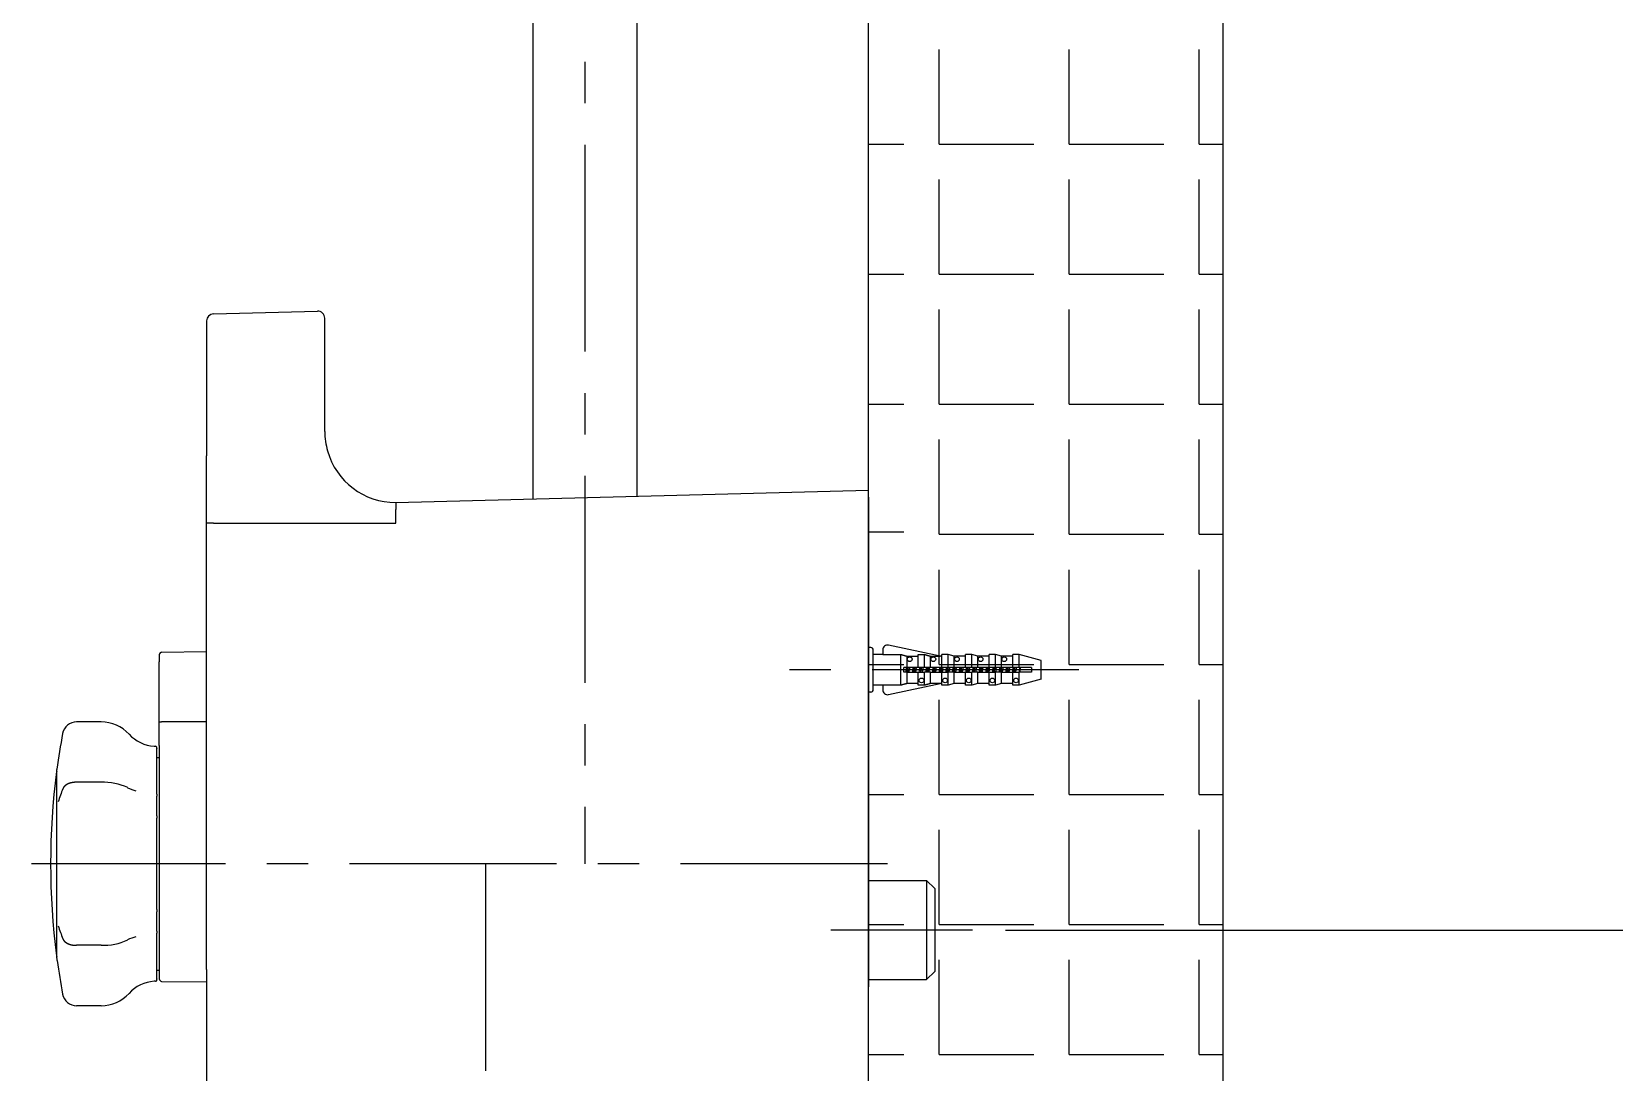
# Model space of a CAD drawing. Header units: millimetres. Extents: x 5066 to 5486, y -1867 to -1273.
# Drawn here: x 5384.5 to 5451.5, y -1735.2 to -1691.2 of the extents above; entities that cross this region are included whole.
import ezdxf

# ---------------------------------------------------------------- set-up
doc = ezdxf.new("R2010")
doc.units = ezdxf.units.MM
doc.header["$LTSCALE"] = 7
doc.header["$MEASUREMENT"] = 0
doc.linetypes.add('CENTER', pattern=[2, 1.25, -0.25, 0.25, -0.25])
doc.layers.get('0').update_dxf_attribs({"color": 2, "linetype": 'CONTINUOUS'})
for name, color, linetype in [('CL', 1, 'CENTER'), ('DWG', 7, 'CONTINUOUS'), ('HT', 3, 'CONTINUOUS')]:
    doc.layers.add(name, color=color, linetype=linetype)

msp = doc.modelspace()

# ---------------------------------------------------------------- linework, layer by layer
msp.add_line((5425.712, -1729.142), (5461.83, -1729.142))
at = {"layer": 'CL', "color": 1, "linetype": 'CENTER'}
for p, q in [((5407.912, -1527.939), (5407.912, -1726.342)), ((5428.812, -1718.142), (5415.912, -1718.142)), ((5420.712, -1726.342), (5384.512, -1726.342)), ((5403.712, -1726.342), (5403.712, -1755.442)), ((5424.312, -1729.142), (5418.312, -1729.142))]:
    msp.add_line(p, q, dxfattribs=at)
at = {"layer": 'DWG'}
for p, q in [((5405.712, -1646.642), (5405.712, -1710.914)), ((5410.112, -1646.642), (5410.112, -1710.799)), ((5392.204, -1703.091), (5396.604, -1702.976)), ((5391.912, -1703.391), (5391.912, -1709.089)), ((5396.912, -1708.066), (5396.912, -1703.276)), ((5391.912, -1711.942), (5391.912, -1709.089)), ((5399.912, -1711.066), (5419.912, -1710.542)), ((5399.912, -1711.066), (5399.912, -1711.366)), ((5399.912, -1711.066), (5399.912, -1711.366)), ((5419.912, -1710.842), (5419.912, -1710.542)), ((5419.912, -1710.842), (5419.912, -1731.544)), ((5399.912, -1711.942), (5399.912, -1711.366)), ((5391.912, -1730.818), (5391.912, -1711.942)), ((5392.204, -1711.942), (5391.912, -1711.942)), ((5392.204, -1711.942), (5399.912, -1711.942)), ((5420.012, -1717.202), (5419.912, -1717.202)), ((5422.947, -1717.563), (5420.753, -1717.096)), ((5389.912, -1717.5), (5389.912, -1717.8)), ((5389.912, -1720.349), (5389.912, -1717.8)), ((5390.01, -1717.4), (5391.912, -1717.366)), ((5420.112, -1718.982), (5420.112, -1717.302)), ((5420.512, -1717.492), (5420.112, -1717.492)), ((5420.512, -1717.292), (5420.512, -1717.493)), ((5420.512, -1717.493), (5421.279, -1717.493)), ((5421.279, -1718.791), (5421.279, -1717.493)), ((5421.54, -1717.563), (5422.012, -1717.563)), ((5421.54, -1718.042), (5421.54, -1717.563)), ((5422.012, -1718.042), (5422.012, -1717.493)), ((5422.012, -1717.493), (5422.279, -1717.493)), ((5422.279, -1718.042), (5422.279, -1717.493)), ((5422.54, -1718.042), (5422.54, -1717.563)), ((5422.54, -1717.563), (5422.947, -1717.563)), ((5423.012, -1717.562), (5422.944, -1717.562)), ((5423.279, -1717.492), (5423.012, -1717.492)), ((5423.012, -1718.042), (5423.012, -1717.492)), ((5423.279, -1718.042), (5423.279, -1717.492)), ((5423.54, -1717.562), (5423.279, -1717.492)), ((5423.54, -1718.042), (5423.54, -1717.562)), ((5424.012, -1717.562), (5423.54, -1717.562)), ((5424.279, -1717.492), (5424.012, -1717.492)), ((5424.012, -1718.042), (5424.012, -1717.492)), ((5424.279, -1718.042), (5424.279, -1717.492)), ((5424.54, -1717.562), (5424.279, -1717.492)), ((5425.012, -1717.562), (5424.54, -1717.562)), ((5424.54, -1718.042), (5424.54, -1717.562)), ((5425.012, -1718.042), (5425.012, -1717.492)), ((5425.279, -1717.492), (5425.012, -1717.492)), ((5425.279, -1718.042), (5425.279, -1717.492)), ((5425.54, -1717.562), (5425.279, -1717.492)), ((5426.012, -1717.562), (5425.54, -1717.562)), ((5425.54, -1718.042), (5425.54, -1717.562)), ((5426.012, -1718.042), (5426.012, -1717.492)), ((5426.279, -1717.492), (5426.012, -1717.492)), ((5427.212, -1717.742), (5426.279, -1717.492)), ((5426.279, -1718.042), (5426.279, -1717.492)), ((5427.212, -1718.542), (5427.212, -1717.742)), ((5421.412, -1718.242), (5421.412, -1718.042)), ((5421.54, -1718.042), (5421.412, -1718.042)), ((5421.54, -1718.242), (5421.412, -1718.242)), ((5422.012, -1718.042), (5421.54, -1718.042)), ((5421.54, -1718.721), (5421.54, -1718.242)), ((5421.54, -1718.242), (5422.012, -1718.242)), ((5422.279, -1718.042), (5422.012, -1718.042)), ((5422.012, -1718.791), (5422.012, -1718.242)), ((5422.012, -1718.242), (5422.279, -1718.242)), ((5422.54, -1718.042), (5422.279, -1718.042)), ((5422.54, -1718.242), (5422.279, -1718.242)), ((5422.279, -1718.791), (5422.279, -1718.242)), ((5423.012, -1718.042), (5422.54, -1718.042)), ((5422.54, -1718.721), (5422.54, -1718.242)), ((5422.54, -1718.242), (5423.012, -1718.242)), ((5423.279, -1718.042), (5423.012, -1718.042)), ((5423.012, -1718.792), (5423.012, -1718.242)), ((5423.012, -1718.242), (5423.279, -1718.242)), ((5423.54, -1718.042), (5423.279, -1718.042)), ((5423.279, -1718.792), (5423.279, -1718.242)), ((5423.54, -1718.242), (5423.279, -1718.242)), ((5424.012, -1718.042), (5423.54, -1718.042)), ((5423.54, -1718.722), (5423.54, -1718.242)), ((5423.54, -1718.242), (5424.012, -1718.242)), ((5424.279, -1718.042), (5424.012, -1718.042)), ((5424.012, -1718.242), (5424.279, -1718.242)), ((5424.012, -1718.792), (5424.012, -1718.242)), ((5424.54, -1718.042), (5424.279, -1718.042)), ((5424.279, -1718.792), (5424.279, -1718.242)), ((5424.54, -1718.242), (5424.279, -1718.242)), ((5425.012, -1718.042), (5424.54, -1718.042)), ((5424.54, -1718.722), (5424.54, -1718.242)), ((5424.54, -1718.242), (5425.012, -1718.242)), ((5425.279, -1718.042), (5425.012, -1718.042)), ((5425.012, -1718.792), (5425.012, -1718.242)), ((5425.012, -1718.242), (5425.279, -1718.242)), ((5425.54, -1718.042), (5425.279, -1718.042)), ((5425.279, -1718.792), (5425.279, -1718.242)), ((5425.54, -1718.242), (5425.279, -1718.242)), ((5426.012, -1718.042), (5425.54, -1718.042)), ((5425.54, -1718.242), (5426.012, -1718.242)), ((5425.54, -1718.722), (5425.54, -1718.242)), ((5426.279, -1718.042), (5426.012, -1718.042)), ((5426.012, -1718.792), (5426.012, -1718.242)), ((5426.012, -1718.242), (5426.279, -1718.242)), ((5426.812, -1718.042), (5426.279, -1718.042)), ((5426.279, -1718.792), (5426.279, -1718.242)), ((5426.812, -1718.242), (5426.279, -1718.242)), ((5427.212, -1718.542), (5426.279, -1718.792)), ((5426.812, -1718.042), (5426.812, -1718.242)), ((5420.012, -1719.082), (5419.912, -1719.082)), ((5420.512, -1718.792), (5420.112, -1718.792)), ((5421.279, -1718.791), (5420.512, -1718.791)), ((5420.512, -1718.791), (5420.512, -1718.992)), ((5420.753, -1719.188), (5422.947, -1718.721)), ((5422.012, -1718.721), (5421.54, -1718.721)), ((5422.279, -1718.791), (5422.012, -1718.791)), ((5422.947, -1718.721), (5422.54, -1718.721)), ((5423.012, -1718.722), (5422.944, -1718.722)), ((5423.279, -1718.792), (5423.012, -1718.792)), ((5423.54, -1718.722), (5423.279, -1718.792)), ((5424.012, -1718.722), (5423.54, -1718.722)), ((5424.279, -1718.792), (5424.012, -1718.792)), ((5424.54, -1718.722), (5424.279, -1718.792)), ((5425.012, -1718.722), (5424.54, -1718.722)), ((5425.279, -1718.792), (5425.012, -1718.792)), ((5425.54, -1718.722), (5425.279, -1718.792)), ((5426.012, -1718.722), (5425.54, -1718.722)), ((5426.279, -1718.792), (5426.012, -1718.792)), ((5387.451, -1720.342), (5386.412, -1720.342)), ((5389.912, -1721.341), (5389.912, -1720.349)), ((5391.912, -1720.343), (5390.01, -1720.345)), ((5389.812, -1721.459), (5389.812, -1721.436)), ((5389.812, -1721.459), (5389.812, -1721.472)), ((5389.812, -1723.402), (5389.812, -1721.472)), ((5389.812, -1721.844), (5389.912, -1721.842)), ((5389.912, -1721.341), (5389.912, -1721.521)), ((5389.912, -1721.521), (5389.912, -1731.213)), ((5385.578, -1730.317), (5385.578, -1722.352)), ((5387.451, -1722.895), (5386.412, -1722.895)), ((5389.812, -1723.402), (5389.812, -1723.487)), ((5389.812, -1724.314), (5389.812, -1723.487)), ((5389.812, -1724.314), (5389.812, -1724.412)), ((5389.812, -1728.272), (5389.812, -1724.412)), ((5419.912, -1727.046), (5422.366, -1727.046)), ((5422.366, -1727.046), (5422.366, -1729.142)), ((5422.712, -1727.392), (5422.366, -1727.046)), ((5422.712, -1727.392), (5422.712, -1729.142)), ((5389.812, -1728.272), (5389.812, -1728.37)), ((5389.812, -1729.197), (5389.812, -1728.37)), ((5389.812, -1729.197), (5389.812, -1729.281)), ((5389.812, -1731.212), (5389.812, -1729.281)), ((5422.366, -1729.142), (5422.366, -1731.237)), ((5422.712, -1729.142), (5422.712, -1730.891)), ((5387.451, -1729.789), (5386.412, -1729.789)), ((5389.812, -1730.84), (5389.912, -1730.842)), ((5389.812, -1731.212), (5389.812, -1731.225)), ((5389.812, -1731.248), (5389.812, -1731.225)), ((5391.912, -1730.818), (5391.912, -1736.517)), ((5419.912, -1731.237), (5422.366, -1731.237)), ((5422.712, -1730.891), (5422.366, -1731.237)), ((5390.011, -1731.313), (5391.912, -1731.33)), ((5419.912, -1737.542), (5419.912, -1731.544)), ((5387.451, -1732.342), (5386.412, -1732.342))]:
    msp.add_line(p, q, dxfattribs=at)
for centre in [(5421.652, -1717.692), (5422.652, -1717.692), (5423.652, -1717.692), (5424.652, -1717.692), (5425.652, -1717.692), (5422.152, -1718.592), (5423.152, -1718.592), (5424.152, -1718.592), (5425.152, -1718.592), (5426.152, -1718.592)]:
    msp.add_circle(centre, 0.1, dxfattribs=at)
for centre, radius, start, end in [((5392.212, -1703.391), 0.3, 91.5, 180), ((5396.612, -1703.276), 0.3, 0, 91.5), ((5399.912, -1708.066), 3, 180, 195.91986), ((5399.912, -1708.066), 3, 195.91986, 270), ((5420.012, -1717.302), 0.1, 0, 90), ((5420.712, -1717.292), 0.2, 78, 180), ((5390.012, -1717.5), 0.1, 91, 180), ((5420.012, -1718.982), 0.1, 270, 0), ((5420.712, -1718.992), 0.2, 180, 282), ((5386.412, -1720.942), 0.6, 90, 169.4162), ((5387.451, -1721.942), 1.6, 42.53648, 90), ((5415.312, -1726.342), 30, 169.4162, 172.34675), ((5389.809, -1719.779), 1.6, 222.53648, 265.94678), ((5389.738, -1720.776), 0.6, 265.94678, 271.14205), ((5389.752, -1721.436), 0.06, 0, 91.14205), ((5415.312, -1726.342), 30, 172.53967, 187.46033), ((5385.605, -1722.452), 0.04, 131.93965, 172.53967), ((5385.618, -1722.352), 0.04, 172.34675, 180), ((5392.592, -1725.931), 7.301, 157.77238, 162.37172), ((5387.515, -1725.504), 2.608, 66.04857, 91.39107), ((5389.454, -1721.309), 2.018, 244.08285, 254.70323), ((5392.592, -1726.753), 7.301, 197.62828, 202.22762), ((5387.515, -1727.183), 2.605, 268.58865, 293.96398), ((5389.454, -1731.375), 2.018, 105.29677, 115.91715), ((5385.605, -1730.232), 0.04, 187.46033, 228.06035), ((5385.618, -1730.317), 0.04, 180, 187.62574), ((5415.312, -1726.342), 29.998, 187.62574, 187.69234), ((5381.907, -1730.87), 3.712, 6.74347, 7.93936), ((5385.632, -1730.432), 0.04, 172.09773, 187.84625), ((5415.312, -1726.342), 30, 187.84625, 190.5838), ((5389.752, -1731.248), 0.06, 268.85795, 0), ((5390.012, -1731.213), 0.1, 180, 269.5), ((5386.412, -1731.742), 0.6, 190.5838, 270), ((5387.451, -1730.742), 1.6, 270, 317.46352), ((5389.809, -1732.905), 1.6, 94.05322, 137.46352), ((5389.738, -1731.908), 0.6, 88.85795, 94.05322)]:
    msp.add_arc(centre, radius, start, end, dxfattribs=at)
at = {"layer": 'DWG', "extrusion": (0, 0, -1)}
msp.add_ellipse((5390.012, -1720.349), major_axis=(0.1, 0), ratio=0.043661, start_param=3.141593, end_param=4.694936, dxfattribs=at)
at = {"layer": 'DWG'}
for points, weights in [([(5421.279, -1717.493), (5421.417, -1717.53), (5421.54, -1717.563)], [1, 1.00162723805, 1]), ([(5422.279, -1717.493), (5422.417, -1717.53), (5422.54, -1717.563)], [1, 1.00162723817, 1]), ([(5421.54, -1718.721), (5421.417, -1718.754), (5421.279, -1718.791)], [1, 1.00162723754, 1]), ([(5422.54, -1718.721), (5422.417, -1718.754), (5422.279, -1718.791)], [1, 1.001627238, 1])]:
    msp.add_rational_spline(points, weights, degree=2, dxfattribs=at)
for points, degree, knots in [([(5421.493, -1718.242), (5421.494, -1718.236), (5421.502, -1718.185), (5421.512, -1718.115), (5421.522, -1718.055), (5421.524, -1718.042)], 3, [53.0672382, 53.0672382, 53.0672382, 53.0672382, 53.1280746, 53.6067059, 53.746912, 53.746912, 53.746912, 53.746912]), ([(5421.555, -1718.242), (5421.558, -1718.217), (5421.565, -1718.15), (5421.573, -1718.082), (5421.578, -1718.042)], 3, [53.1543949, 53.1543949, 53.1543949, 53.1543949, 53.3481702, 53.6597554, 53.6597554, 53.6597554, 53.6597554]), ([(5421.575, -1718.242), (5421.577, -1718.228), (5421.584, -1718.162), (5421.592, -1718.093), (5421.598, -1718.042)], 3, [53.1543949, 53.1543949, 53.1543949, 53.1543949, 53.2608725, 53.6597554, 53.6597554, 53.6597554, 53.6597554]), ([(5421.629, -1718.242), (5421.63, -1718.236), (5421.638, -1718.185), (5421.648, -1718.115), (5421.657, -1718.055), (5421.659, -1718.042)], 3, [53.0672382, 53.0672382, 53.0672382, 53.0672382, 53.1280746, 53.6067059, 53.746912, 53.746912, 53.746912, 53.746912]), ([(5421.775, -1718.242), (5421.782, -1718.197), (5421.793, -1718.127), (5421.803, -1718.061), (5421.806, -1718.042)], 3, [59.3504235, 59.3504235, 59.3504235, 59.3504235, 59.8289128, 60.0300973, 60.0300973, 60.0300973, 60.0300973]), ([(5421.837, -1718.242), (5421.84, -1718.213), (5421.848, -1718.145), (5421.855, -1718.078), (5421.86, -1718.042)], 3, [59.4375802, 59.4375802, 59.4375802, 59.4375802, 59.6657167, 59.9429407, 59.9429407, 59.9429407, 59.9429407]), ([(5421.857, -1718.242), (5421.858, -1718.234), (5421.865, -1718.168), (5421.873, -1718.099), (5421.88, -1718.042)], 3, [59.4375802, 59.4375802, 59.4375802, 59.4375802, 59.4986323, 59.9429407, 59.9429407, 59.9429407, 59.9429407]), ([(5421.911, -1718.242), (5421.918, -1718.197), (5421.928, -1718.127), (5421.938, -1718.061), (5421.941, -1718.042)], 3, [59.3504235, 59.3504235, 59.3504235, 59.3504235, 59.8289128, 60.0300973, 60.0300973, 60.0300973, 60.0300973]), ([(5422.057, -1718.242), (5422.064, -1718.203), (5422.074, -1718.134), (5422.084, -1718.067), (5422.088, -1718.042)], 3, [65.6336088, 65.6336088, 65.6336088, 65.6336088, 66.0511198, 66.3132826, 66.3132826, 66.3132826, 66.3132826]), ([(5422.119, -1718.242), (5422.123, -1718.208), (5422.13, -1718.141), (5422.138, -1718.073), (5422.142, -1718.042)], 3, [65.7207655, 65.7207655, 65.7207655, 65.7207655, 65.9832632, 66.226126, 66.226126, 66.226126, 66.226126]), ([(5422.139, -1718.242), (5422.139, -1718.24), (5422.147, -1718.176), (5422.154, -1718.107), (5422.161, -1718.043), (5422.162, -1718.042)], 3, [65.7207655, 65.7207655, 65.7207655, 65.7207655, 65.7363921, 66.2162198, 66.226126, 66.226126, 66.226126, 66.226126]), ([(5422.193, -1718.242), (5422.199, -1718.203), (5422.209, -1718.134), (5422.219, -1718.067), (5422.223, -1718.042)], 3, [65.6336088, 65.6336088, 65.6336088, 65.6336088, 66.0511198, 66.3132826, 66.3132826, 66.3132826, 66.3132826]), ([(5422.339, -1718.242), (5422.345, -1718.208), (5422.355, -1718.14), (5422.365, -1718.072), (5422.37, -1718.042)], 3, [71.9167941, 71.9167941, 71.9167941, 71.9167941, 72.2733267, 72.5964679, 72.5964679, 72.5964679, 72.5964679]), ([(5422.401, -1718.242), (5422.405, -1718.204), (5422.413, -1718.136), (5422.42, -1718.069), (5422.424, -1718.042)], 3, [72.0039508, 72.0039508, 72.0039508, 72.0039508, 72.3008097, 72.5093113, 72.5093113, 72.5093113, 72.5093113]), ([(5422.421, -1718.242), (5422.428, -1718.184), (5422.435, -1718.115), (5422.443, -1718.049), (5422.444, -1718.042)], 3, [72.0039508, 72.0039508, 72.0039508, 72.0039508, 72.4539796, 72.5093113, 72.5093113, 72.5093113, 72.5093113]), ([(5422.475, -1718.242), (5422.48, -1718.208), (5422.49, -1718.14), (5422.5, -1718.072), (5422.505, -1718.042)], 3, [71.9167941, 71.9167941, 71.9167941, 71.9167941, 72.2733267, 72.5964679, 72.5964679, 72.5964679, 72.5964679]), ([(5422.621, -1718.242), (5422.626, -1718.214), (5422.636, -1718.147), (5422.646, -1718.078), (5422.652, -1718.042)], 3, [78.1999794, 78.1999794, 78.1999794, 78.1999794, 78.4955336, 78.8796532, 78.8796532, 78.8796532, 78.8796532]), ([(5422.683, -1718.242), (5422.688, -1718.199), (5422.695, -1718.131), (5422.703, -1718.064), (5422.706, -1718.042)], 3, [78.2871361, 78.2871361, 78.2871361, 78.2871361, 78.6183562, 78.7924966, 78.7924966, 78.7924966, 78.7924966]), ([(5422.703, -1718.242), (5422.709, -1718.19), (5422.717, -1718.121), (5422.724, -1718.055), (5422.726, -1718.042)], 3, [78.2871361, 78.2871361, 78.2871361, 78.2871361, 78.6917395, 78.7924966, 78.7924966, 78.7924966, 78.7924966]), ([(5422.757, -1718.242), (5422.761, -1718.214), (5422.771, -1718.147), (5422.782, -1718.078), (5422.787, -1718.042)], 3, [78.1999794, 78.1999794, 78.1999794, 78.1999794, 78.4955336, 78.8796532, 78.8796532, 78.8796532, 78.8796532]), ([(5422.903, -1718.242), (5422.907, -1718.22), (5422.917, -1718.153), (5422.927, -1718.084), (5422.934, -1718.042)], 3, [84.4831647, 84.4831647, 84.4831647, 84.4831647, 84.7177406, 85.1628386, 85.1628386, 85.1628386, 85.1628386]), ([(5422.965, -1718.242), (5422.965, -1718.24), (5422.971, -1718.193), (5422.978, -1718.125), (5422.986, -1718.06), (5422.988, -1718.042)], 3, [84.5703214, 84.5703214, 84.5703214, 84.5703214, 84.5849278, 84.9359026, 85.0756819, 85.0756819, 85.0756819, 85.0756819]), ([(5422.985, -1718.242), (5422.99, -1718.196), (5422.998, -1718.127), (5423.005, -1718.061), (5423.008, -1718.042)], 3, [84.5703214, 84.5703214, 84.5703214, 84.5703214, 84.9294993, 85.0756819, 85.0756819, 85.0756819, 85.0756819]), ([(5423.039, -1718.242), (5423.042, -1718.22), (5423.052, -1718.153), (5423.063, -1718.084), (5423.069, -1718.042)], 3, [84.4831647, 84.4831647, 84.4831647, 84.4831647, 84.7177406, 85.1628386, 85.1628386, 85.1628386, 85.1628386]), ([(5423.185, -1718.242), (5423.188, -1718.226), (5423.198, -1718.162), (5423.208, -1718.092), (5423.215, -1718.045), (5423.216, -1718.042)], 3, [90.76635, 90.76635, 90.76635, 90.76635, 90.9399475, 91.4185788, 91.4460239, 91.4460239, 91.4460239, 91.4460239]), ([(5423.247, -1718.242), (5423.248, -1718.236), (5423.254, -1718.184), (5423.261, -1718.115), (5423.268, -1718.056), (5423.27, -1718.042)], 3, [90.8535067, 90.8535067, 90.8535067, 90.8535067, 90.9024743, 91.2534491, 91.3588672, 91.3588672, 91.3588672, 91.3588672]), ([(5423.267, -1718.242), (5423.272, -1718.201), (5423.279, -1718.134), (5423.287, -1718.067), (5423.29, -1718.042)], 3, [90.8535067, 90.8535067, 90.8535067, 90.8535067, 91.1672592, 91.3588672, 91.3588672, 91.3588672, 91.3588672]), ([(5423.321, -1718.242), (5423.323, -1718.226), (5423.333, -1718.162), (5423.343, -1718.092), (5423.351, -1718.045), (5423.351, -1718.042)], 3, [90.76635, 90.76635, 90.76635, 90.76635, 90.9399475, 91.4185788, 91.4460239, 91.4460239, 91.4460239, 91.4460239]), ([(5423.467, -1718.242), (5423.469, -1718.231), (5423.478, -1718.175), (5423.488, -1718.105), (5423.496, -1718.05), (5423.498, -1718.042)], 3, [97.0495354, 97.0495354, 97.0495354, 97.0495354, 97.1621545, 97.6407858, 97.7292092, 97.7292092, 97.7292092, 97.7292092]), ([(5423.529, -1718.242), (5423.53, -1718.231), (5423.537, -1718.175), (5423.544, -1718.106), (5423.551, -1718.051), (5423.552, -1718.042)], 3, [97.136692, 97.136692, 97.136692, 97.136692, 97.2200208, 97.5709956, 97.6420525, 97.6420525, 97.6420525, 97.6420525]), ([(5423.549, -1718.242), (5423.553, -1718.207), (5423.561, -1718.14), (5423.568, -1718.073), (5423.572, -1718.042)], 3, [97.136692, 97.136692, 97.136692, 97.136692, 97.405019, 97.6420525, 97.6420525, 97.6420525, 97.6420525]), ([(5423.603, -1718.242), (5423.604, -1718.231), (5423.613, -1718.175), (5423.623, -1718.105), (5423.632, -1718.05), (5423.633, -1718.042)], 3, [97.0495354, 97.0495354, 97.0495354, 97.0495354, 97.1621545, 97.6407858, 97.7292092, 97.7292092, 97.7292092, 97.7292092]), ([(5423.749, -1718.242), (5423.75, -1718.237), (5423.758, -1718.187), (5423.768, -1718.117), (5423.778, -1718.056), (5423.78, -1718.042)], 3, [103.3327207, 103.3327207, 103.3327207, 103.3327207, 103.3843614, 103.8629927, 104.0123945, 104.0123945, 104.0123945, 104.0123945]), ([(5423.811, -1718.242), (5423.813, -1718.227), (5423.82, -1718.165), (5423.827, -1718.097), (5423.833, -1718.047), (5423.834, -1718.042)], 3, [103.4198773, 103.4198773, 103.4198773, 103.4198773, 103.5375673, 103.8885421, 103.9252378, 103.9252378, 103.9252378, 103.9252378]), ([(5423.831, -1718.242), (5423.834, -1718.213), (5423.842, -1718.146), (5423.849, -1718.078), (5423.854, -1718.042)], 3, [103.4198773, 103.4198773, 103.4198773, 103.4198773, 103.6427788, 103.9252378, 103.9252378, 103.9252378, 103.9252378]), ([(5423.885, -1718.242), (5423.886, -1718.237), (5423.893, -1718.187), (5423.904, -1718.117), (5423.913, -1718.056), (5423.915, -1718.042)], 3, [103.3327207, 103.3327207, 103.3327207, 103.3327207, 103.3843614, 103.8629927, 104.0123945, 104.0123945, 104.0123945, 104.0123945]), ([(5424.031, -1718.242), (5424.038, -1718.198), (5424.048, -1718.128), (5424.059, -1718.062), (5424.062, -1718.042)], 3, [109.615906, 109.615906, 109.615906, 109.615906, 110.0851996, 110.2955798, 110.2955798, 110.2955798, 110.2955798]), ([(5424.093, -1718.242), (5424.095, -1718.222), (5424.103, -1718.156), (5424.11, -1718.088), (5424.116, -1718.042), (5424.116, -1718.042)], 3, [109.7030626, 109.7030626, 109.7030626, 109.7030626, 109.8551137, 110.2060885, 110.2084231, 110.2084231, 110.2084231, 110.2084231]), ([(5424.113, -1718.242), (5424.116, -1718.219), (5424.123, -1718.152), (5424.131, -1718.084), (5424.136, -1718.042)], 3, [109.7030626, 109.7030626, 109.7030626, 109.7030626, 109.8805387, 110.2084231, 110.2084231, 110.2084231, 110.2084231]), ([(5424.167, -1718.242), (5424.174, -1718.198), (5424.184, -1718.128), (5424.194, -1718.062), (5424.197, -1718.042)], 3, [109.615906, 109.615906, 109.615906, 109.615906, 110.0851996, 110.2955798, 110.2955798, 110.2955798, 110.2955798]), ([(5424.313, -1718.242), (5424.319, -1718.203), (5424.33, -1718.135), (5424.34, -1718.068), (5424.344, -1718.042)], 3, [115.8990913, 115.8990913, 115.8990913, 115.8990913, 116.3074066, 116.5787651, 116.5787651, 116.5787651, 116.5787651]), ([(5424.375, -1718.242), (5424.378, -1718.218), (5424.385, -1718.151), (5424.393, -1718.083), (5424.398, -1718.042)], 3, [115.9862479, 115.9862479, 115.9862479, 115.9862479, 116.1726602, 116.4916084, 116.4916084, 116.4916084, 116.4916084]), ([(5424.395, -1718.242), (5424.397, -1718.225), (5424.404, -1718.159), (5424.412, -1718.09), (5424.418, -1718.042)], 3, [115.9862479, 115.9862479, 115.9862479, 115.9862479, 116.1182985, 116.4916084, 116.4916084, 116.4916084, 116.4916084]), ([(5424.449, -1718.242), (5424.455, -1718.203), (5424.465, -1718.135), (5424.475, -1718.068), (5424.479, -1718.042)], 3, [115.8990913, 115.8990913, 115.8990913, 115.8990913, 116.3074066, 116.5787651, 116.5787651, 116.5787651, 116.5787651]), ([(5424.595, -1718.242), (5424.6, -1718.209), (5424.611, -1718.141), (5424.621, -1718.073), (5424.626, -1718.042)], 3, [122.1822766, 122.1822766, 122.1822766, 122.1822766, 122.5296135, 122.8619504, 122.8619504, 122.8619504, 122.8619504]), ([(5424.657, -1718.242), (5424.66, -1718.213), (5424.668, -1718.146), (5424.675, -1718.079), (5424.68, -1718.042)], 3, [122.2694332, 122.2694332, 122.2694332, 122.2694332, 122.4902067, 122.7747937, 122.7747937, 122.7747937, 122.7747937]), ([(5424.677, -1718.242), (5424.678, -1718.231), (5424.686, -1718.165), (5424.693, -1718.096), (5424.7, -1718.042)], 3, [122.2694332, 122.2694332, 122.2694332, 122.2694332, 122.3560583, 122.7747937, 122.7747937, 122.7747937, 122.7747937]), ([(5424.731, -1718.242), (5424.736, -1718.209), (5424.746, -1718.141), (5424.756, -1718.073), (5424.761, -1718.042)], 3, [122.1822766, 122.1822766, 122.1822766, 122.1822766, 122.5296135, 122.8619504, 122.8619504, 122.8619504, 122.8619504]), ([(5424.877, -1718.242), (5424.882, -1718.215), (5424.892, -1718.148), (5424.902, -1718.079), (5424.908, -1718.042)], 3, [128.4654619, 128.4654619, 128.4654619, 128.4654619, 128.7518204, 129.1451357, 129.1451357, 129.1451357, 129.1451357]), ([(5424.939, -1718.242), (5424.943, -1718.209), (5424.95, -1718.142), (5424.958, -1718.074), (5424.962, -1718.042)], 3, [128.5526185, 128.5526185, 128.5526185, 128.5526185, 128.8077532, 129.0579791, 129.0579791, 129.0579791, 129.0579791]), ([(5424.959, -1718.242), (5424.96, -1718.237), (5424.967, -1718.171), (5424.975, -1718.102), (5424.982, -1718.042)], 3, [128.5526185, 128.5526185, 128.5526185, 128.5526185, 128.5938182, 129.0579791, 129.0579791, 129.0579791, 129.0579791]), ([(5425.013, -1718.242), (5425.017, -1718.215), (5425.027, -1718.148), (5425.037, -1718.079), (5425.043, -1718.042)], 3, [128.4654619, 128.4654619, 128.4654619, 128.4654619, 128.7518204, 129.1451357, 129.1451357, 129.1451357, 129.1451357]), ([(5425.159, -1718.242), (5425.163, -1718.221), (5425.173, -1718.154), (5425.183, -1718.085), (5425.19, -1718.042)], 3, [134.7486472, 134.7486472, 134.7486472, 134.7486472, 134.9740274, 135.428321, 135.428321, 135.428321, 135.428321]), ([(5425.221, -1718.242), (5425.225, -1718.205), (5425.233, -1718.137), (5425.24, -1718.07), (5425.244, -1718.042)], 3, [134.8358038, 134.8358038, 134.8358038, 134.8358038, 135.1252996, 135.3411644, 135.3411644, 135.3411644, 135.3411644]), ([(5425.241, -1718.242), (5425.248, -1718.181), (5425.256, -1718.111), (5425.263, -1718.046), (5425.264, -1718.042)], 3, [134.8358038, 134.8358038, 134.8358038, 134.8358038, 135.3114057, 135.3411644, 135.3411644, 135.3411644, 135.3411644]), ([(5425.295, -1718.242), (5425.298, -1718.221), (5425.308, -1718.154), (5425.318, -1718.085), (5425.325, -1718.042)], 3, [134.7486472, 134.7486472, 134.7486472, 134.7486472, 134.9740274, 135.428321, 135.428321, 135.428321, 135.428321]), ([(5425.441, -1718.242), (5425.444, -1718.226), (5425.453, -1718.164), (5425.464, -1718.094), (5425.471, -1718.045), (5425.472, -1718.042)], 3, [141.0318325, 141.0318325, 141.0318325, 141.0318325, 141.1962343, 141.6748656, 141.7115063, 141.7115063, 141.7115063, 141.7115063]), ([(5425.503, -1718.242), (5425.508, -1718.2), (5425.515, -1718.132), (5425.523, -1718.065), (5425.526, -1718.042)], 3, [141.1189892, 141.1189892, 141.1189892, 141.1189892, 141.4428461, 141.6243497, 141.6243497, 141.6243497, 141.6243497]), ([(5425.523, -1718.242), (5425.529, -1718.186), (5425.537, -1718.118), (5425.544, -1718.052), (5425.546, -1718.042)], 3, [141.1189892, 141.1189892, 141.1189892, 141.1189892, 141.5491655, 141.6243497, 141.6243497, 141.6243497, 141.6243497]), ([(5425.577, -1718.242), (5425.579, -1718.226), (5425.589, -1718.164), (5425.599, -1718.094), (5425.607, -1718.045), (5425.607, -1718.042)], 3, [141.0318325, 141.0318325, 141.0318325, 141.0318325, 141.1962343, 141.6748656, 141.7115063, 141.7115063, 141.7115063, 141.7115063]), ([(5425.723, -1718.242), (5425.725, -1718.232), (5425.734, -1718.176), (5425.744, -1718.106), (5425.752, -1718.051), (5425.754, -1718.042)], 3, [147.3150178, 147.3150178, 147.3150178, 147.3150178, 147.4184412, 147.8970725, 147.9946916, 147.9946916, 147.9946916, 147.9946916]), ([(5425.785, -1718.242), (5425.785, -1718.241), (5425.79, -1718.195), (5425.798, -1718.127), (5425.805, -1718.061), (5425.808, -1718.042)], 3, [147.4021745, 147.4021745, 147.4021745, 147.4021745, 147.4094178, 147.7603926, 147.907535, 147.907535, 147.907535, 147.907535]), ([(5425.805, -1718.242), (5425.811, -1718.192), (5425.818, -1718.124), (5425.826, -1718.058), (5425.828, -1718.042)], 3, [147.4021745, 147.4021745, 147.4021745, 147.4021745, 147.7869254, 147.907535, 147.907535, 147.907535, 147.907535]), ([(5425.859, -1718.242), (5425.86, -1718.232), (5425.869, -1718.176), (5425.879, -1718.106), (5425.888, -1718.051), (5425.889, -1718.042)], 3, [147.3150178, 147.3150178, 147.3150178, 147.3150178, 147.4184412, 147.8970725, 147.9946916, 147.9946916, 147.9946916, 147.9946916]), ([(5426.005, -1718.242), (5426.006, -1718.238), (5426.014, -1718.188), (5426.024, -1718.119), (5426.033, -1718.057), (5426.036, -1718.042)], 3, [153.5982031, 153.5982031, 153.5982031, 153.5982031, 153.6406482, 154.1192795, 154.2778769, 154.2778769, 154.2778769, 154.2778769]), ([(5426.067, -1718.242), (5426.068, -1718.237), (5426.073, -1718.186), (5426.081, -1718.117), (5426.088, -1718.057), (5426.09, -1718.042)], 3, [153.6853598, 153.6853598, 153.6853598, 153.6853598, 153.7269643, 154.0779391, 154.1907203, 154.1907203, 154.1907203, 154.1907203]), ([(5426.087, -1718.242), (5426.092, -1718.198), (5426.1, -1718.13), (5426.107, -1718.063), (5426.11, -1718.042)], 3, [153.6853598, 153.6853598, 153.6853598, 153.6853598, 154.0246852, 154.1907203, 154.1907203, 154.1907203, 154.1907203]), ([(5426.141, -1718.242), (5426.141, -1718.238), (5426.149, -1718.188), (5426.159, -1718.119), (5426.169, -1718.057), (5426.171, -1718.042)], 3, [153.5982031, 153.5982031, 153.5982031, 153.5982031, 153.6406482, 154.1192795, 154.2778769, 154.2778769, 154.2778769, 154.2778769]), ([(5426.287, -1718.242), (5426.294, -1718.199), (5426.304, -1718.129), (5426.315, -1718.063), (5426.318, -1718.042)], 3, [159.8813884, 159.8813884, 159.8813884, 159.8813884, 160.3414864, 160.5610622, 160.5610622, 160.5610622, 160.5610622]), ([(5426.33, -1718.042), (5426.33, -1718.043), (5426.33, -1718.045), (5426.325, -1718.086), (5426.32, -1718.129), (5426.313, -1718.195), (5426.31, -1718.219), (5426.308, -1718.242)], 3, [-9.314213, -9.314213, -9.314213, -9.314213, -9.293289, -9.293289, -8.645182, -8.645182, -8.283, -8.283, -8.283, -8.283]), ([(5386.412, -1722.895), (5386.389, -1722.895), (5386.365, -1722.896), (5386.342, -1722.897), (5386.319, -1722.899), (5386.296, -1722.901), (5386.274, -1722.904), (5386.251, -1722.907), (5386.229, -1722.911), (5386.208, -1722.915), (5386.186, -1722.92), (5386.165, -1722.925), (5386.144, -1722.93), (5386.124, -1722.936), (5386.104, -1722.943), (5386.084, -1722.95), (5386.065, -1722.958), (5386.045, -1722.967), (5386.025, -1722.976), (5386.006, -1722.986), (5385.988, -1722.997), (5385.97, -1723.009), (5385.952, -1723.021), (5385.936, -1723.034), (5385.92, -1723.047), (5385.907, -1723.06), (5385.894, -1723.074), (5385.882, -1723.088), (5385.87, -1723.103), (5385.859, -1723.118), (5385.85, -1723.135), (5385.841, -1723.151), (5385.833, -1723.169)], 1, [0, 0, 0.115531, 0.231063, 0.346594, 0.462125, 0.577656, 0.693188, 0.808719, 0.92425, 1.039238, 1.154226, 1.269214, 1.384202, 1.49919, 1.614178, 1.729166, 1.844154, 1.968959, 2.093765, 2.21857, 2.343375, 2.46818, 2.592985, 2.71779, 2.842595, 2.953291, 3.063988, 3.174684, 3.28538, 3.396076, 3.506773, 3.617469, 3.728165, 3.728165]), ([(5385.833, -1729.515), (5385.84, -1729.53), (5385.847, -1729.545), (5385.855, -1729.559), (5385.864, -1729.572), (5385.873, -1729.585), (5385.883, -1729.598), (5385.893, -1729.61), (5385.905, -1729.622), (5385.917, -1729.634), (5385.93, -1729.646), (5385.944, -1729.656), (5385.957, -1729.667), (5385.972, -1729.677), (5385.986, -1729.686), (5386.004, -1729.696), (5386.021, -1729.706), (5386.04, -1729.715), (5386.059, -1729.723), (5386.078, -1729.731), (5386.098, -1729.739), (5386.118, -1729.746), (5386.138, -1729.752), (5386.159, -1729.758), (5386.18, -1729.763), (5386.202, -1729.768), (5386.224, -1729.772), (5386.246, -1729.776), (5386.269, -1729.78), (5386.291, -1729.782), (5386.314, -1729.785), (5386.337, -1729.787), (5386.356, -1729.788), (5386.374, -1729.789), (5386.393, -1729.789), (5386.412, -1729.789)], 1, [0, 0, 0.094478, 0.188957, 0.283435, 0.377914, 0.472392, 0.566871, 0.661349, 0.763754, 0.866159, 0.968564, 1.070969, 1.173374, 1.275779, 1.378184, 1.495325, 1.612466, 1.729607, 1.846748, 1.96389, 2.081031, 2.198172, 2.315313, 2.43117, 2.547026, 2.662883, 2.778739, 2.894596, 3.010452, 3.126309, 3.242165, 3.358022, 3.451464, 3.544906, 3.638348, 3.73179, 3.73179])]:
    msp.add_open_spline(points, degree=degree, knots=knots, dxfattribs=at)
at = {"layer": 'HT', "ltscale": 0.5}
for p, q in [((5419.912, -1830.377), (5419.912, -1480.377)), ((5434.912, -1836.777), (5434.912, -1480.377)), ((5422.9, -1695.91), (5422.9, -1691.91)), ((5428.4, -1695.91), (5428.4, -1691.91)), ((5433.9, -1695.91), (5433.9, -1691.91)), ((5419.912, -1695.91), (5421.4, -1695.91)), ((5422.9, -1695.91), (5426.9, -1695.91)), ((5428.4, -1695.91), (5432.4, -1695.91)), ((5433.9, -1695.91), (5434.912, -1695.91)), ((5422.9, -1701.41), (5422.9, -1697.41)), ((5428.4, -1701.41), (5428.4, -1697.41)), ((5433.9, -1701.41), (5433.9, -1697.41)), ((5419.912, -1701.41), (5421.4, -1701.41)), ((5422.9, -1701.41), (5426.9, -1701.41)), ((5428.4, -1701.41), (5432.4, -1701.41)), ((5433.9, -1701.41), (5434.912, -1701.41)), ((5422.9, -1706.91), (5422.9, -1702.91)), ((5428.4, -1706.91), (5428.4, -1702.91)), ((5433.9, -1706.91), (5433.9, -1702.91)), ((5419.912, -1706.91), (5421.4, -1706.91)), ((5422.9, -1706.91), (5426.9, -1706.91)), ((5428.4, -1706.91), (5432.4, -1706.91)), ((5433.9, -1706.91), (5434.912, -1706.91)), ((5422.9, -1712.41), (5422.9, -1708.41)), ((5428.4, -1712.41), (5428.4, -1708.41)), ((5433.9, -1712.41), (5433.9, -1708.41)), ((5419.912, -1712.31), (5421.4, -1712.31)), ((5422.9, -1712.41), (5426.9, -1712.41)), ((5428.4, -1712.41), (5432.4, -1712.41)), ((5433.9, -1712.41), (5434.912, -1712.41)), ((5422.9, -1717.91), (5422.9, -1713.91)), ((5428.4, -1717.91), (5428.4, -1713.91)), ((5433.9, -1717.91), (5433.9, -1713.91)), ((5419.912, -1717.91), (5421.4, -1717.91)), ((5422.9, -1717.91), (5426.9, -1717.91)), ((5428.4, -1717.91), (5432.4, -1717.91)), ((5433.9, -1717.91), (5434.912, -1717.91)), ((5422.9, -1723.41), (5422.9, -1719.41)), ((5428.4, -1723.41), (5428.4, -1719.41)), ((5433.9, -1723.41), (5433.9, -1719.41)), ((5419.912, -1723.41), (5421.4, -1723.41)), ((5422.9, -1723.41), (5426.9, -1723.41)), ((5428.4, -1723.41), (5432.4, -1723.41)), ((5433.9, -1723.41), (5434.912, -1723.41)), ((5422.9, -1728.91), (5422.9, -1724.91)), ((5428.4, -1728.91), (5428.4, -1724.91)), ((5433.9, -1728.91), (5433.9, -1724.91)), ((5419.912, -1728.91), (5421.4, -1728.91)), ((5422.9, -1728.91), (5426.9, -1728.91)), ((5428.4, -1728.91), (5432.4, -1728.91)), ((5433.9, -1728.91), (5434.912, -1728.91)), ((5422.9, -1734.41), (5422.9, -1730.41)), ((5428.4, -1734.41), (5428.4, -1730.41)), ((5433.9, -1734.41), (5433.9, -1730.41)), ((5419.912, -1734.41), (5421.4, -1734.41)), ((5422.9, -1734.41), (5426.9, -1734.41)), ((5428.4, -1734.41), (5432.4, -1734.41)), ((5433.9, -1734.41), (5434.912, -1734.41))]:
    msp.add_line(p, q, dxfattribs=at)

doc.saveas('drawing.dxf')
